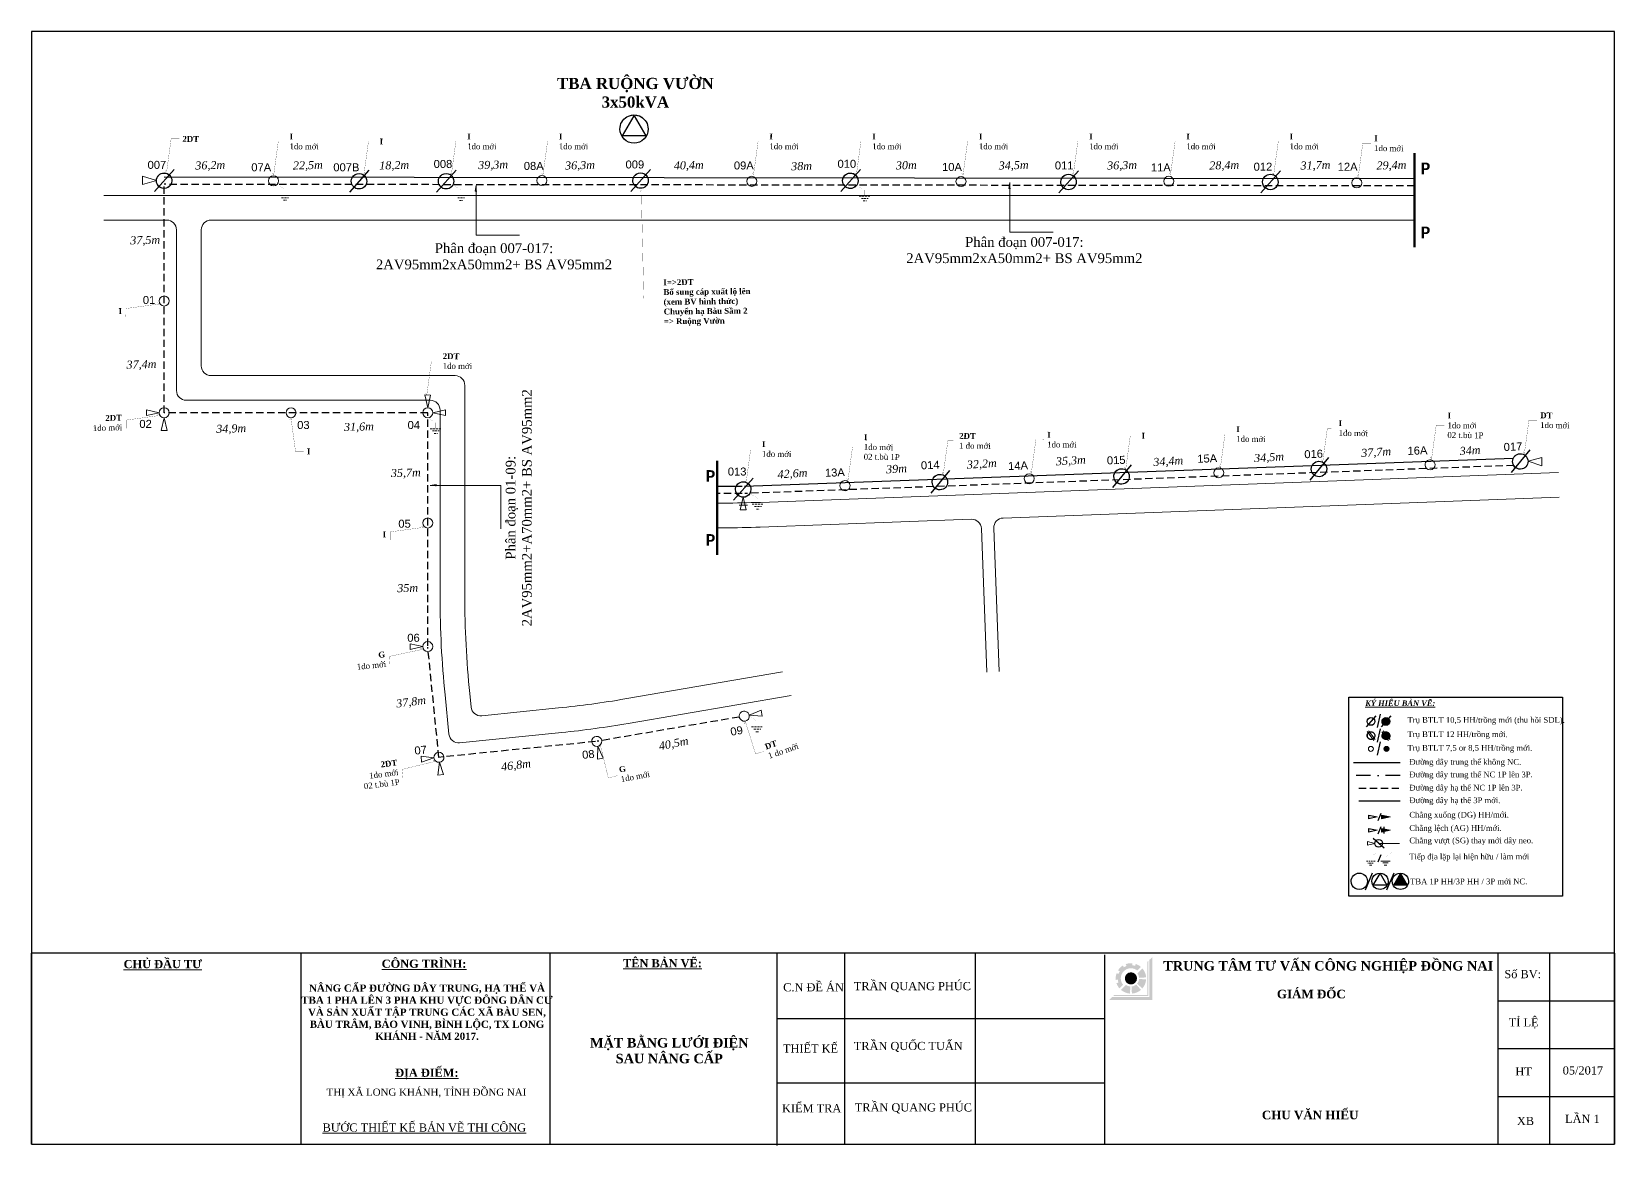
# Model space of a CAD drawing. Header units: metres. Extents: x 429925 to 893472, y 1245258 to 2552490.
# Drawn here: x 450368 to 451181, y 1260101 to 1260673 of the extents above; entities that cross this region are included whole.
import ezdxf

# ---------------------------------------------------------------- set-up
doc = ezdxf.new("R2010")
doc.units = ezdxf.units.M
doc.linetypes.add('DASHDOT', pattern=[1, 0.5, -0.25, 0, -0.25])
doc.linetypes.add('DASHED2', pattern=[0.375, 0.25, -0.125])
doc.layers.add('duong', color=2, linetype='Continuous', lineweight=15)
doc.layers.add('duong bao', color=3, linetype='Continuous', lineweight=13)
doc.layers.add('Khung ten', color=7, linetype='Continuous')
doc.layers.add('KHUNGBANVE', color=6, linetype='Continuous')
doc.styles.add('DAURAO', font='arial.ttf')
doc.styles.get("Standard").update_dxf_attribs({"font": 'arial.ttf'})
doc.styles.add('Unicode', font='times.ttf')
doc.linetypes.add('RAOKEM10', pattern='A,2.5,["x",DAURAO,S=0.75,R=0,X=0,Y=-0.252],2.5', length=5)

# ---------------------------------------------------------------- blocks, each defined once
blk = doc.blocks.new('A$C46BF4DDC')
at = {"color": 9, "linetype": 'Continuous'}
blk.add_line((9.91, 11.46), (0, 0), dxfattribs=at)
blk.add_lwpolyline([(0.89, 5.61, -1), (8.82, 5.61, -1)], format="xyb", close=True, dxfattribs=at)
blk = doc.blocks.new('A$C7B825D87')
at = {"layer": 'duong bao', "color": 1, "linetype": 'DASHED2', "lineweight": 20, "ltscale": 4}
for p, q in [((1.21, 2.48), (7.13, 2.48)), ((2.41, 1.31), (5.91, 1.31)), ((3.34, 0), (4.99, 0))]:
    blk.add_line(p, q, dxfattribs=at)
at = {"layer": 'duong bao', "color": 1, "linetype": 'DASHED2', "lineweight": 20, "ltscale": 4, "const_width": 0.0325}
blk.add_lwpolyline([(0.01, 8.11), (4.17, 5.43), (4.17, 2.48)], dxfattribs=at)
blk = doc.blocks.new('A$C6542344A')
at = {"color": 9, "linetype": 'Continuous'}
for p, q in [((7.5, 9.8), (0, 1.2)), ((8.7, 8.6), (1.3, 0))]:
    blk.add_line(p, q, dxfattribs=at)
for points in [[(0.3, 4.9, -1), (8.2, 4.9, -1)], [(4.3, 1, -1), (4.3, 8.9, -1)]]:
    blk.add_lwpolyline(points, format="xyb", close=True, dxfattribs=at)
blk = doc.blocks.new('A$C16F73B65')
at = {"layer": 'duong bao', "lineweight": 50, "ltscale": 2}
blk.add_hatch(color=2, dxfattribs=at).paths.add_polyline_path([(0, 2.6, 1), (5.2, 2.6, 1)])
at = {"color": 4, "linetype": 'Continuous', "lineweight": 18}
blk.add_lwpolyline([(0, 2.6, -1), (5.2, 2.6, -1)], format="xyb", close=True, dxfattribs=at)
blk = doc.blocks.new('A$C45A47B40')
at = {"layer": 'duong bao', "color": 1, "lineweight": 20, "ltscale": 4}
for p, q in [((1.2, 2.5), (7.1, 2.5)), ((2.4, 1.3), (5.9, 1.3)), ((3.3, 0), (5, 0))]:
    blk.add_line(p, q, dxfattribs=at)
at = {"layer": 'duong bao', "color": 1, "lineweight": 20, "ltscale": 4, "const_width": 0.0325}
blk.add_lwpolyline([(0, 8.1), (4.2, 5.4), (4.2, 2.5)], dxfattribs=at)

msp = doc.modelspace()

# ---------------------------------------------------------------- hatches: boundary and pattern name
at = {"layer": 'duong bao', "lineweight": 50, "ltscale": 2}
h = msp.add_hatch(color=256, dxfattribs=at)
edge = h.paths.add_edge_path()
edge.add_ellipse((451063.43, 1260318.48), major_axis=(1.4, 1.4), ratio=1, start_angle=364.08942, end_angle=494.94231)
edge.add_ellipse((451063.43, 1260318.48), major_axis=(1.4, 1.4), ratio=1, start_angle=134.94231, end_angle=184.08942)
edge.add_line((451062.13, 1260316.98), (451064.73, 1260319.98))
edge = h.paths.add_edge_path()
edge.add_ellipse((451063.43, 1260318.48), major_axis=(1.4, 1.4), ratio=1, start_angle=184.08942, end_angle=314.94231)
edge.add_ellipse((451063.43, 1260318.48), major_axis=(1.4, 1.4), ratio=1, start_angle=314.94231, end_angle=364.08942)
edge.add_line((451064.73, 1260319.98), (451062.13, 1260316.98))
h = msp.add_hatch(color=256, dxfattribs=at)
h.paths.add_polyline_path([(451055.44, 1260309.27, -1), (451056.22, 1260313.16, -1)], flags=17)
h.paths.add_polyline_path([(451056.22, 1260313.16, 1), (451055.44, 1260309.27, 1)], flags=17)
h = msp.add_hatch(color=256, dxfattribs=at)
edge = h.paths.add_edge_path()
edge.add_ellipse((451063.43, 1260311.16), major_axis=(1.4, 1.4), ratio=1, start_angle=364.08942, end_angle=494.94231)
edge.add_ellipse((451063.43, 1260311.16), major_axis=(1.4, 1.4), ratio=1, start_angle=134.94231, end_angle=184.08942)
edge.add_line((451062.13, 1260309.66), (451064.73, 1260312.66))
edge = h.paths.add_edge_path()
edge.add_ellipse((451063.43, 1260311.16), major_axis=(1.4, 1.4), ratio=1, start_angle=184.08942, end_angle=314.94231)
edge.add_ellipse((451063.43, 1260311.16), major_axis=(1.4, 1.4), ratio=1, start_angle=314.94231, end_angle=364.08942)
edge.add_line((451064.73, 1260312.66), (451062.13, 1260309.66))
h = msp.add_hatch(color=256, dxfattribs=at)
h.paths.add_polyline_path([(451063.04, 1260309.21, -1), (451063.82, 1260313.1, -1)], flags=17)
h.paths.add_polyline_path([(451063.82, 1260313.1, 1), (451063.04, 1260309.21, 1)], flags=17)
for points in [[(451063.82, 1260313.1, -1), (451063.04, 1260309.21, -1)], [(451065.67, 1260269.47), (451061.28, 1260270.41), (451061.28, 1260268.52)], [(451070.91, 1260240.33), (451067.45, 1260234.34), (451074.38, 1260234.34)]]:
    msp.add_hatch(color=256, dxfattribs=at).paths.add_polyline_path(points)
h = msp.add_hatch(color=256, dxfattribs=at)
h.paths.add_polyline_path([(451065.67, 1260262.63), (451062.53, 1260263.31), (451062.53, 1260261.95)])
h.paths.add_polyline_path([(451062.53, 1260261.95), (451062.53, 1260263.31), (451061.28, 1260263.58), (451061.28, 1260261.68)])
at = {"layer": 'Khung ten'}
h = msp.add_hatch(color=160, dxfattribs=at)
h.paths.add_polyline_path([(450943.56, 1260197.56), (450941.99, 1260196), (450941.99, 1260177.02), (450923.01, 1260177.02), (450921.44, 1260175.45), (450943.56, 1260175.45)])
h.paths.add_polyline_path([(450941.47, 1260195.48), (450940.95, 1260194.96), (450940.95, 1260178.06), (450924.05, 1260178.06), (450923.53, 1260177.54), (450941.47, 1260177.54)], flags=17)
for color, points in [(160, [(450937.65, 1260192.39, 0.10032), (450934.95, 1260193.93), (450934.62, 1260192.94, 0.055263), (450933.16, 1260193.25), (450933.26, 1260194.29, 0.110865), (450929.86, 1260193.87), (450930.22, 1260192.89, 0.055263), (450928.87, 1260192.23), (450928.32, 1260193.11, 0.110865), (450925.89, 1260190.69), (450926.78, 1260190.13, 0.055263), (450926.12, 1260188.79), (450925.14, 1260189.14, 0.110865), (450924.72, 1260185.74), (450925.76, 1260185.85, 0.055263), (450926.07, 1260184.38), (450925.08, 1260184.06, 0.10032), (450926.61, 1260181.36), (450928.46, 1260183.21, -0.904534), (450935.8, 1260190.54)]), (1, [(450935.63, 1260186.51, 1), (450929.37, 1260186.51, 1)])]:
    msp.add_hatch(color=color, dxfattribs=at).paths.add_polyline_path(points)
h = msp.add_hatch(color=104, dxfattribs=at)
h.paths.add_polyline_path([(450938.38, 1260191.66), (450935.79, 1260189.06, -0.149436), (450936.66, 1260186.79), (450940.3, 1260187.03, 0.16445)])
h.paths.add_polyline_path([(450940.3, 1260185.99), (450936.66, 1260186.23, -0.16445), (450935.64, 1260183.76), (450938.38, 1260181.36, 0.16445)])
h.paths.add_polyline_path([(450937.65, 1260180.62), (450935.24, 1260183.37, -0.16445), (450932.78, 1260182.35), (450933.02, 1260178.71, 0.16445)])
h.paths.add_polyline_path([(450931.98, 1260178.71), (450932.22, 1260182.35, -0.149436), (450929.94, 1260183.21), (450927.35, 1260180.62, 0.16445)])

# ---------------------------------------------------------------- linework, layer by layer
at = {"color": 1, "lineweight": 30, "ltscale": 15}
for p, q in [((451078.15, 1260597.22), (450436, 1260597.98)), ((451128.81, 1260453.61), (450734.02, 1260439.22)), ((450732.8, 1260439.2), (450720.03, 1260439.21)), ((451070.7, 1260297.22), (451046.87, 1260297.22))]:
    msp.add_line(p, q, dxfattribs=at)
at = {"color": 4, "linetype": 'Continuous', "lineweight": 18}
for p, q in [((450405.04, 1260588.67), (451078.15, 1260588.67)), ((450405.04, 1260575.97), (450437.35, 1260575.97)), ((450460.05, 1260575.97), (451078.15, 1260575.97)), ((450442.35, 1260570.97), (450442.35, 1260488.42)), ((450455.05, 1260570.97), (450455.05, 1260501.11)), ((450596.19, 1260568.24), (450618.5, 1260568.24)), ((450870.24, 1260569.75), (450892.54, 1260569.75)), ((450460.05, 1260496.11), (450585.41, 1260496.11)), ((450590.41, 1260491.11), (450590.41, 1260383.06)), ((450447.35, 1260483.42), (450572.71, 1260483.42)), ((450577.71, 1260478.42), (450577.71, 1260382.42)), ((450742.18, 1260431.02), (451152, 1260446.41)), ((450608.95, 1260439.74), (450608.95, 1260417.44)), ((450866.86, 1260422.97), (451152.47, 1260433.72)), ((450720.03, 1260430.66), (450723.41, 1260430.66)), ((450735.64, 1260429.56), (450731.27, 1260429.5)), ((450720.03, 1260417.96), (450723.48, 1260417.96)), ((450742.12, 1260418.31), (450850.52, 1260422.35)), ((450855.7, 1260417.55), (450858.47, 1260343.87)), ((450862.05, 1260417.79), (450864.82, 1260344.15)), ((450672.57, 1260330.03), (450753.56, 1260343.89)), ((450580.24, 1260332.18), (450582.28, 1260311.98)), ((450592.94, 1260332.82), (450593.64, 1260325.9)), ((450674.28, 1260317.44), (450758.01, 1260331.76)), ((450599.12, 1260321.42), (450638.48, 1260325.4)), ((450587.76, 1260307.51), (450640.2, 1260312.81))]:
    msp.add_line(p, q, dxfattribs=at)
at = {"color": 5, "linetype": 'DASHED2', "lineweight": 30, "ltscale": 15}
for p, q in [((450436, 1260477.06), (450436, 1260595.02)), ((451078.15, 1260593.57), (450436, 1260594.36)), ((450571.36, 1260477.06), (450436, 1260477.06)), ((450571.36, 1260357.33), (450571.36, 1260477.06)), ((451129.07, 1260449.96), (450734.15, 1260435.57)), ((450732.8, 1260435.55), (450720.03, 1260435.57)), ((450577.11, 1260300.05), (450571.4, 1260356.6)), ((450731.37, 1260320.76), (450658.4, 1260308.28)), ((450657.57, 1260308.18), (450577.11, 1260300.05)), ((451049.54, 1260284.25), (451070.74, 1260284.25))]:
    msp.add_line(p, q, dxfattribs=at)
at = {"color": 7, "linetype": 'Continuous'}
for p, q in [((451060.53, 1260322.19), (451058.9, 1260315.31)), ((451060.53, 1260314.64), (451058.9, 1260307.76)), ((451060.53, 1260308.07), (451058.9, 1260301.19)), ((451059.39, 1260267.57), (451060.98, 1260271.36)), ((451059.39, 1260260.73), (451060.98, 1260264.53)), ((451062.53, 1260260.92), (451062.53, 1260264.34)), ((451062.53, 1260260.92), (451062.53, 1260264.34)), ((451059.39, 1260246.37), (451060.98, 1260250.17)), ((451052.99, 1260231.97), (451056.64, 1260240.67)), ((451063.99, 1260231.97), (451067.63, 1260240.67))]:
    msp.add_line(p, q, dxfattribs=at)
at = {"color": 1, "linetype": 'DASHDOT', "lineweight": 30, "ltscale": 15}
msp.add_line((451070.7, 1260290.76), (451046.87, 1260290.76), dxfattribs=at)
at = {"color": 9, "linetype": 'Continuous'}
msp.add_lwpolyline([(450367.96, 1260101.28), (451180.76, 1260101.28), (451180.76, 1260672.78), (450367.96, 1260672.78)], close=True, dxfattribs=at)
at = {"color": 4, "linetype": 'Continuous', "lineweight": 18}
for points in [[(450670.05, 1260622.74, -1), (450684.56, 1260622.79, -1)], [(450432.03, 1260596.21, -1), (450439.97, 1260596.21, -1)], [(450489.59, 1260596.16, -1), (450494.75, 1260596.16, -1)], [(450576.82, 1260595.94, -1), (450584.76, 1260595.94, -1)], [(450627.45, 1260596.27, -1), (450632.61, 1260596.27, -1)], [(450676.69, 1260596.28, -1), (450684.62, 1260596.28, -1)], [(450735.2, 1260595.91, -1), (450740.36, 1260595.91, -1)], [(450784.44, 1260596.18, -1), (450792.38, 1260596.18, -1)], [(450842.65, 1260595.78, -1), (450847.81, 1260595.78, -1)], [(450896.5, 1260595.57, -1), (450904.44, 1260595.57, -1)], [(450949.35, 1260595.92, -1), (450954.51, 1260595.92, -1)], [(451045.9, 1260595.09, -1), (451051.06, 1260595.09, -1)], [(450433.42, 1260534.44, -1), (450438.58, 1260534.44, -1)], [(450433.42, 1260477.06, -1), (450438.58, 1260477.06, -1)], [(450498.58, 1260477.06, -1), (450503.74, 1260477.06, -1)], [(450568.78, 1260477.06, -1), (450573.94, 1260477.06, -1)], [(451025.09, 1260447.99, -1), (451033.02, 1260448.29, -1)], [(451083.53, 1260450.19, -1), (451088.69, 1260450.38, -1)], [(451128.48, 1260451.88, -1), (451136.42, 1260452.18, -1)], [(450729.41, 1260437.61, -1), (450737.34, 1260437.61, -1)], [(450783.07, 1260439.48, -1), (450788.23, 1260439.67, -1)], [(450830.42, 1260441.26, -1), (450838.35, 1260441.56, -1)], [(450877.72, 1260443.04, -1), (450882.87, 1260443.23, -1)], [(450923.71, 1260444.17, -1), (450931.64, 1260444.47, -1)], [(450975.02, 1260446.1, -1), (450980.17, 1260446.3, -1)], [(450568.78, 1260420.42, -1), (450573.94, 1260420.42, -1)], [(450568.78, 1260356.92, -1), (450573.94, 1260356.92, -1)], [(450731.37, 1260320.76, -1), (450736.45, 1260321.63, -1)], [(450655.61, 1260307.98, -1), (450660.74, 1260308.5, -1)], [(451054.42, 1260304.39, -1), (451057, 1260304.39, -1)], [(450574.54, 1260299.8, -1), (450579.67, 1260300.31, -1)]]:
    msp.add_lwpolyline(points, format="xyb", close=True, dxfattribs=at)
at = {"color": 7, "linetype": 'Continuous'}
for points in [[(450670.06, 1260622.74, -1), (450684.55, 1260622.79, -1)], [(451045.58, 1260236.37, -1), (451053.97, 1260236.4, -1)], [(451056.23, 1260236.37, -1), (451064.62, 1260236.4, -1)], [(451066.7, 1260236.37, -1), (451075.09, 1260236.4, -1)], [(451066.7, 1260236.37, -1), (451075.09, 1260236.4, -1)], [(451066.7, 1260236.37, -1), (451075.09, 1260236.4, -1)]]:
    msp.add_lwpolyline(points, format="xyb", close=True, dxfattribs=at)
for points in [[(450671.35, 1260619.23), (450677.33, 1260629.59), (450683.31, 1260619.23)], [(451044.35, 1260330.89), (451154.05, 1260330.89), (451154.05, 1260228.74), (451044.35, 1260228.74)], [(451054.63, 1260270.41), (451059.03, 1260269.47), (451054.63, 1260268.52)], [(451054.63, 1260263.58), (451059.03, 1260262.63), (451054.63, 1260261.68)], [(451061.28, 1260270.41), (451065.67, 1260269.47), (451061.28, 1260268.52)], [(451061.28, 1260270.41), (451065.67, 1260269.47), (451061.28, 1260268.52)], [(451061.28, 1260263.58), (451065.67, 1260262.63), (451061.28, 1260261.68)], [(451061.28, 1260263.58), (451065.67, 1260262.63), (451061.28, 1260261.68)], [(451056.98, 1260234.34), (451060.44, 1260240.33), (451063.9, 1260234.34)], [(451067.45, 1260234.34), (451070.91, 1260240.33), (451074.38, 1260234.34)], [(451067.45, 1260234.34), (451070.91, 1260240.33), (451074.38, 1260234.34)], [(451067.45, 1260234.34), (451070.91, 1260240.33), (451074.38, 1260234.34)]]:
    msp.add_lwpolyline(points, close=True, dxfattribs=at)
at = {"color": 4, "linetype": 'Continuous', "lineweight": 18}
for points in [[(450432.05, 1260596.25), (450424.88, 1260594.3), (450424.87, 1260598.58)], [(451136.42, 1260452.12), (451143.59, 1260454.08), (451143.59, 1260449.79)], [(451057.72, 1260255.86), (451053.99, 1260254.87), (451053.99, 1260256.86)]]:
    msp.add_lwpolyline(points, close=True, dxfattribs=at)
for points in [[(450596.52, 1260590.78), (450595.75, 1260590.78), (450596.19, 1260593.84), (450596.19, 1260568.24)], [(450870.57, 1260592.29), (450869.8, 1260592.29), (450870.24, 1260595.35), (450870.24, 1260569.75)], [(450571.36, 1260479.64), (450569.88, 1260486.16), (450572.87, 1260486.15), (450571.36, 1260479.64)], [(450433.42, 1260477.06), (450426.91, 1260475.58), (450426.91, 1260478.57), (450433.42, 1260477.06)], [(450436, 1260474.49), (450437.48, 1260467.97), (450434.49, 1260467.98), (450436, 1260474.49)], [(450573.94, 1260477.06), (450580.45, 1260475.58), (450580.45, 1260478.57), (450573.94, 1260477.06)], [(450575.6, 1260439.41), (450575.62, 1260440.18), (450572.63, 1260439.74), (450608.95, 1260439.74)], [(450733.38, 1260433.64), (450731.89, 1260427.13), (450734.88, 1260427.14), (450733.38, 1260433.64)], [(450568.78, 1260356.92), (450562.27, 1260358.4), (450562.28, 1260355.41), (450568.78, 1260356.92)], [(450736.45, 1260321.63), (450743.12, 1260321.27), (450742.61, 1260324.22), (450736.45, 1260321.63)], [(450658.71, 1260305.72), (450658.6, 1260299.04), (450661.53, 1260299.66), (450658.71, 1260305.72)], [(450574.54, 1260299.8), (450567.91, 1260300.61), (450568.22, 1260297.64), (450574.54, 1260299.8)], [(450577.37, 1260297.49), (450576.55, 1260290.86), (450579.52, 1260291.17), (450577.37, 1260297.49)]]:
    msp.add_lwpolyline(points, dxfattribs=at)
at = {"color": 9, "linetype": 'Continuous'}
for points in [[(451055.44, 1260309.27, -1), (451056.22, 1260313.16, -1)], [(451057.77, 1260310.83, -1), (451053.88, 1260311.6, -1)], [(451063.04, 1260309.21, -1), (451063.82, 1260313.1, -1)], [(451065.37, 1260310.77, -1), (451061.48, 1260311.54, -1)]]:
    msp.add_lwpolyline(points, format="xyb", close=True, dxfattribs=at)
at = {"color": 4, "linetype": 'Continuous', "lineweight": 18}
for centre, radius, start, end in [((450437.35, 1260570.97), 5, 0, 90), ((450460.05, 1260570.97), 5, 90, 180), ((450460.05, 1260501.11), 5, 180, 270), ((450585.41, 1260491.11), 5, 0, 90), ((450447.35, 1260488.42), 5, 180, 270), ((450572.71, 1260478.42), 5, 0, 90), ((450723.41, 1260930.66), 500, 270, 272.15122), ((450723.48, 1260917.96), 500, 270, 272.1362), ((450850.71, 1260417.36), 5, 2.15538, 92.15538), ((450867.04, 1260417.97), 5, 92.15538, 182.15538), ((451077.71, 1260382.42), 500, 180, 185.7664), ((451090.41, 1260383.06), 500, 180, 185.7664), ((450588.25, 1260822.87), 500, 275.7664, 279.70884), ((450598.62, 1260326.4), 5, 185.7664, 275.7664), ((450587.26, 1260312.49), 5, 185.7664, 275.7664), ((450589.96, 1260810.28), 500, 275.7664, 279.70884)]:
    msp.add_arc(centre, radius, start, end, dxfattribs=at)
at = {"layer": 'duong bao', "lineweight": 50, "ltscale": 2}
for p, q in [((451078.15, 1260610.43), (451078.15, 1260562.08)), ((450720.03, 1260452.42), (450720.03, 1260404.07))]:
    msp.add_line(p, q, dxfattribs=at)
at = {"layer": 'duong bao', "color": 6, "linetype": 'RAOKEM10', "lineweight": 30, "ltscale": 2}
msp.add_line((451049.54, 1260277.75), (451070.74, 1260277.75), dxfattribs=at)
at = {"layer": 'duong bao', "lineweight": 18, "ltscale": 2}
msp.add_line((451070.35, 1260255.81), (451059.76, 1260255.81), dxfattribs=at)
at = {"layer": 'duong bao', "color": 4, "lineweight": 15, "ltscale": 2, "const_width": 0.1}
for points in [[(450436.56, 1260601.51), (450437.24, 1260600.49), (450439.6, 1260617.72), (450443.82, 1260617.74)], [(450491.58, 1260600.22), (450492.26, 1260599.2), (450494.62, 1260616.43), (450498.83, 1260616.44)], [(450537.89, 1260600.22), (450538.57, 1260599.2), (450540.93, 1260616.43), (450545.15, 1260616.44)], [(450582.78, 1260600.22), (450583.47, 1260599.2), (450585.82, 1260616.43), (450590.04, 1260616.44)], [(450629.85, 1260600.22), (450630.54, 1260599.2), (450632.9, 1260616.43), (450637.11, 1260616.44)], [(450737.99, 1260600.22), (450738.67, 1260599.2), (450741.03, 1260616.43), (450745.25, 1260616.44)], [(450790.81, 1260600.22), (450791.49, 1260599.2), (450793.85, 1260616.43), (450798.07, 1260616.44)], [(450845.58, 1260600.22), (450846.27, 1260599.2), (450848.62, 1260616.43), (450852.84, 1260616.44)], [(450902.18, 1260600.22), (450902.87, 1260599.2), (450905.23, 1260616.43), (450909.44, 1260616.44)], [(450952.14, 1260600.22), (450952.82, 1260599.2), (450955.18, 1260616.43), (450959.4, 1260616.44)], [(451005.13, 1260600.22), (451005.81, 1260599.2), (451008.17, 1260616.43), (451012.39, 1260616.44)], [(451048.55, 1260599.25), (451049.23, 1260598.23), (451051.59, 1260615.46), (451055.81, 1260615.48)], [(450680.35, 1260590.36), (450681.03, 1260591.38), (450682.33, 1260535.8), (450690.52, 1260535.8)], [(450432.6, 1260533.61), (450433.62, 1260532.92), (450416.39, 1260530.56), (450416.37, 1260526.35)], [(450570.23, 1260487.39), (450570.91, 1260486.37), (450573.27, 1260503.6), (450577.49, 1260503.62)], [(450432.69, 1260476.31), (450433.71, 1260475.63), (450416.48, 1260473.27), (450416.46, 1260469.06)], [(450500.44, 1260473.38), (450501.13, 1260474.4), (450503.49, 1260457.17), (450507.7, 1260457.15)], [(450977.77, 1260449.91), (450978.45, 1260448.89), (450980.81, 1260466.12), (450985.03, 1260466.14)], [(451030.34, 1260452.95), (451031.03, 1260451.93), (451033.38, 1260469.16), (451037.6, 1260469.18)], [(451086.23, 1260454.4), (451086.91, 1260453.37), (451089.27, 1260470.61), (451093.49, 1260470.62)], [(451133.86, 1260457), (451134.54, 1260455.98), (451136.9, 1260473.21), (451141.12, 1260473.23)], [(450734.2, 1260442.21), (450734.88, 1260441.19), (450737.24, 1260458.42), (450741.46, 1260458.44)], [(450786.48, 1260443.23), (450787.16, 1260442.21), (450789.52, 1260459.44), (450793.74, 1260459.46)], [(450835.44, 1260446.44), (450836.12, 1260445.42), (450838.48, 1260462.65), (450842.7, 1260462.67)], [(450880.65, 1260447.03), (450881.34, 1260446), (450883.69, 1260463.24), (450887.91, 1260463.25)], [(450929.12, 1260449.05), (450929.81, 1260448.03), (450932.17, 1260465.26), (450936.38, 1260465.28)], [(450568.27, 1260418.86), (450569.3, 1260418.18), (450552.06, 1260415.82), (450552.05, 1260411.6)], [(450567.62, 1260356.11), (450568.69, 1260355.51), (450551.68, 1260351.88), (450551.98, 1260347.67)], [(450734.01, 1260317.26), (450734.51, 1260318.38), (450739.74, 1260301.79), (450743.87, 1260303.12)], [(450659.46, 1260305.25), (450660.04, 1260306.34), (450664.11, 1260289.43), (450668.86, 1260290.64)], [(450574.05, 1260298.52), (450575.13, 1260297.95), (450558.23, 1260293.87), (450558.63, 1260289.67)]]:
    msp.add_lwpolyline(points, dxfattribs=at)
at = {"layer": 'KHUNGBANVE', "color": 2}
for p, q in [((450367.96, 1260101.28), (450367.96, 1260199.44)), ((451180.76, 1260199.44), (450367.96, 1260199.44)), ((450506.44, 1260101.72), (450506.44, 1260199.58)), ((450634.29, 1260101.28), (450634.29, 1260199.44)), ((450750.75, 1260100.76), (450750.75, 1260199.44)), ((450785.65, 1260100.98), (450785.65, 1260199.44)), ((450852.73, 1260101.28), (450852.73, 1260199.14)), ((450919.18, 1260101.28), (450919.18, 1260198.62)), ((451121.11, 1260101.06), (451121.11, 1260199.44)), ((451147.62, 1260101.06), (451147.62, 1260199.44)), ((451180.76, 1260199.44), (451180.76, 1260101.28)), ((451180.76, 1260174.84), (451121.11, 1260174.84)), ((450919.18, 1260165.8), (450750.75, 1260165.8)), ((451180.76, 1260150.25), (451121.11, 1260150.25)), ((450919.18, 1260132.73), (450750.75, 1260132.73)), ((451180.76, 1260125.65), (451121.11, 1260125.65)), ((450367.96, 1260101.28), (451180.76, 1260101.28))]:
    msp.add_line(p, q, dxfattribs=at)

# ---------------------------------------------------------------- block references
at = {"color": 4, "linetype": 'Continuous', "lineweight": 18}
for p, rotation in [((450431.06, 1260590.67), 359.190150887879), ((450531.12, 1260590.39), 359.190150887879), ((450575.86, 1260590.39), 359.190150887879), ((450675.72, 1260590.73), 359.1901508878855), ((450783.48, 1260590.64), 359.1901508878855), ((450895.53, 1260590.02), 359.1901508878855), ((450999.17, 1260590.02), 359.1901508878855), ((451127.73, 1260446.3), 1.345529274687903), ((450922.95, 1260438.6), 1.345529274687903), ((451024.34, 1260442.41), 1.345529274687903), ((450728.44, 1260432.06), 359.190150887879), ((450829.66, 1260435.68), 1.345529274687903)]:
    msp.add_blockref('A$C46BF4DDC', p, dxfattribs=dict(at, rotation=rotation))
at = {"color": 4, "linetype": 'Continuous', "lineweight": 18, "yscale": 0.5, "zscale": 0.5}
for p, xscale, rotation in [((451053.35, 1260315.68), 0.5000000000041764, 359.9423113320694), ((451061, 1260315.68), 0.5000000000041764, 359.9423113320694), ((451056.89, 1260258.29), 0.5000000000211088, 269.9863334116617)]:
    msp.add_blockref('A$C46BF4DDC', p, dxfattribs=dict(at, xscale=xscale, rotation=rotation))
at = {"layer": 'duong bao', "lineweight": 50, "ltscale": 2}
for p in [(450493.94, 1260586.17), (450584.34, 1260586.06), (450791.67, 1260585.81), (450571.36, 1260466.37), (450736.83, 1260427.56), (450736.48, 1260313.22)]:
    msp.add_blockref('A$C7B825D87', p, dxfattribs=at)
at = {"layer": 'duong bao', "lineweight": 50, "ltscale": 2, "xscale": 0.4999999999677948, "yscale": 0.5, "zscale": 0.5, "rotation": 78.73382310779768}
for p in [(451057.83, 1260308.64), (451065.43, 1260308.58)]:
    msp.add_blockref('A$C6542344A', p, dxfattribs=at)
at = {"layer": 'duong bao', "lineweight": 50, "ltscale": 2}
for name, p, xscale, yscale, zscale in [('A$C16F73B65', (451062.45, 1260303.1), 0.5, 0.5, 0.5), ('A$C7B825D87', (451058.81, 1260244.72), -0.8000000000029104, 0.7999999999883585, 0.8), ('A$C45A47B40', (451066.57, 1260244.74), -0.8000000000029104, 0.7999999999883585, 0.8)]:
    msp.add_blockref(name, p, dxfattribs=dict(at, xscale=xscale, yscale=yscale, zscale=zscale))

# ---------------------------------------------------------------- texts
at = {"color": 4, "linetype": 'Continuous', "lineweight": 18, "attachment_point": 5}
for s, insert, char_height, width in [('{\\fTimes New Roman|b1|i0|c0|p18;\\C7;TBA RUỘNG VƯỜN 3x50kVA}', (450678, 1260641.33), 5.7341, 87), ('\\C7;\\fArial|b0|i0|;\\H4.1092942200601;007', (450432.28, 1260604.33), 4.1093, 12.7), ('{\\H1x;\\C7;07A}', (450485.86, 1260603.08), 4.1093, 12.7), ('{\\fArial|b0|i0|c162|p34;\\C7;0\\fArial|b0|i0|c163|p34;0\\fArial|b0|i0|c162|p34;7\\fArial|b0|i0|c163|p34;B}', (450529.59, 1260603.08), 4.10929, 12.7), ('\\C7;\\fArial|b0|i0|;\\H4.1092942200601;008', (450579.2, 1260604.8), 4.1093, 12.7), ('{\\H1x;\\C7;08A}', (450625.8, 1260603.79), 4.1093, 12.7), ('\\C7;\\fArial|b0|i0|;\\H4.1092942200601;009', (450677.73, 1260604.54), 4.1093, 12.7), ('{\\C7;09A}', (450733.7, 1260604.02), 4.109, 14.6738), ('{\\H1x;\\C7;010}', (450786.6, 1260604.87), 4.1093, 12.7), ('{\\C7;10A}', (450840.6, 1260603.26), 4.109, 12.7), ('\\C7;\\fArial|b0|i0|;\\H4.1092942200601;011', (450898.21, 1260604.03), 4.1093, 12.7), ('{\\C7;11A}', (450947.83, 1260603.02), 4.109, 12.7), ('\\C7;\\fArial|b0|i0|;\\H4.1092942200601;012', (451000.29, 1260603.39), 4.1093, 12.7), ('{\\C7;12A}', (451043.79, 1260603.39), 4.109, 12.7), ('{\\fCalibri|b1|i0|c0|p34;\\C7;P}', (451083.73, 1260602.57), 6, 21.59), ('{\\fCalibri|b1|i0|c0|p34;\\C7;P}', (451083.73, 1260569.7), 6, 21.59), ('{\\fTimes New Roman|b0|i0|c0|p18;\\C7;Phân đoạn 007-017:\\P2AV95mm2xA50mm2+ BS AV95mm2}', (450605.4, 1260557.34), 5, 159.6171), ('{\\fTimes New Roman|b0|i0|c0|p18;\\C7;Phân đoạn 007-017:\\P2AV95mm2xA50mm2+ BS AV95mm2}', (450877.76, 1260560.53), 5, 159.6171), ('\\C7;\\fArial|b0|i0|;\\H4.1092942200601;01', (450428.24, 1260534.92), 4.1093, 12.7), ('\\C7;\\fArial|b0|i0|;\\H4.1092942200601;02', (450426.47, 1260471.29), 4.1093, 12.7), ('\\C7;\\fArial|b0|i0|;\\H4.1092942200601;03', (450507.51, 1260470.72), 4.1093, 12.7), ('\\C7;\\fArial|b0|i0|;\\H4.1092942200601;04', (450564.22, 1260470.72), 4.1093, 12.7), ('{\\fCalibri|b1|i0|c0|p34;\\C7;P}', (450716.55, 1260444.56), 6, 21.59), ('\\C7;\\fArial|b0|i0|;\\H4.1092942200601;013', (450730.26, 1260446.81), 4.1093, 12.7), ('\\C7;\\fArial|b0|i0|;\\H4.1092942200601;05', (450559.46, 1260420.02), 4.1093, 12.7), ('{\\fCalibri|b1|i0|c0|p34;\\C7;P}', (450716.55, 1260411.69), 6, 21.59), ('\\C7;\\fArial|b0|i0|;\\H4.1092942200601;06', (450564.07, 1260361.44), 4.1093, 12.7), ('\\C7;\\fTimes New Roman|b1|i1|;\\H2.8669647164643;\\LKÝ HIỆU BẢN VẼ\\l\\L:\\l', (451070.81, 1260327.42), 2.867, 49.2057)]:
    msp.add_mtext(s, dxfattribs=dict(at, insert=insert, char_height=char_height, width=width))
at = {"color": 4, "linetype": 'Continuous', "lineweight": 18}
for s, insert, char_height, width, attachment_point, rotation in [('{\\fTimes New Roman|b1|i0|c0|p18;\\C7;I\\P\\fTimes New Roman|b0|i0|c0|p18;1do mới}', (450500.41, 1260616.41), 3, 22.225, 4, 359.39231), ('{\\fTimes New Roman|b1|i0|c0|p18;\\C7;I\\P\\fTimes New Roman|b0|i0|c0|p18;1do mới}', (450591.62, 1260616.41), 3, 22.225, 4, 359.39231), ('{\\fTimes New Roman|b1|i0|c0|p18;\\C7;I\\P\\fTimes New Roman|b0|i0|c0|p18;1do mới}', (450638.69, 1260616.41), 3, 22.225, 4, 359.39231), ('{\\fTimes New Roman|b1|i0|c0|p18;\\C7;I\\P\\fTimes New Roman|b0|i0|c0|p18;1do mới}', (450746.83, 1260616.41), 3, 22.225, 4, 359.39231), ('{\\fTimes New Roman|b1|i0|c0|p18;\\C7;I\\P\\fTimes New Roman|b0|i0|c0|p18;1do mới}', (450799.64, 1260616.41), 3, 22.225, 4, 359.39231), ('{\\fTimes New Roman|b1|i0|c0|p18;\\C7;I\\P\\fTimes New Roman|b0|i0|c0|p18;1do mới}', (450854.42, 1260616.41), 3, 22.225, 4, 359.39231), ('{\\fTimes New Roman|b1|i0|c0|p18;\\C7;I\\P\\fTimes New Roman|b0|i0|c0|p18;1do mới}', (450911.02, 1260616.41), 3, 22.225, 4, 359.39231), ('{\\fTimes New Roman|b1|i0|c0|p18;\\C7;I\\P\\fTimes New Roman|b0|i0|c0|p18;1do mới}', (450960.97, 1260616.41), 3, 22.225, 4, 359.39231), ('{\\fTimes New Roman|b1|i0|c0|p18;\\C7;I\\P\\fTimes New Roman|b0|i0|c0|p18;1do mới}', (451013.97, 1260616.41), 3, 22.225, 4, 359.39231), ('{\\fTimes New Roman|b1|i0|c0|p18;\\C7;2DT}', (450445.4, 1260617.71), 3, 22.225, 4, 359.39231), ('{\\fTimes New Roman|b1|i0|c0|p18;\\C7;I}', (450546.73, 1260616.41), 3, 22.225, 4, 359.39231), ('{\\fTimes New Roman|b1|i0|c0|p18;\\C7;I\\P\\fTimes New Roman|b0|i0|c0|p18;1do mới}', (451057.39, 1260615.45), 3, 22.225, 4, 359.39231), ('{\\fTimes New Roman|b0|i1|c0|p18;\\C7;36,2m}', (450459.68, 1260603.72), 4.1093, 22.225, 5, 1.49443), ('{\\fTimes New Roman|b0|i1|c0|p18;\\C7;22,5m}', (450509.82, 1260603.72), 4.1093, 22.225, 5, 1.49443), ('{\\fTimes New Roman|b0|i1|c0|p18;\\C7;18,2m}', (450554.15, 1260603.72), 4.1093, 22.225, 5, 1.49443), ('{\\fTimes New Roman|b0|i1|c0|p18;\\C7;39,3m}', (450604.95, 1260603.94), 4.1093, 22.225, 5, 1.49443), ('{\\fTimes New Roman|b0|i1|c0|p18;\\C7;36,3m}', (450649.58, 1260603.72), 4.1093, 22.225, 5, 1.49443), ('{\\fTimes New Roman|b0|i1|c0|p18;\\C7;40,4m}', (450705.42, 1260603.72), 4.1093, 22.225, 5, 1.49443), ('{\\fTimes New Roman|b0|i1|c0|p18;\\C7;38m}', (450763.34, 1260603.72), 4.1093, 22.225, 5, 1.49443), ('{\\fTimes New Roman|b0|i1|c0|p18;\\C7;30m}', (450817.14, 1260604.16), 4.1093, 22.225, 5, 1.49443), ('{\\fTimes New Roman|b0|i1|c0|p18;\\C7;34,5m}', (450872.28, 1260603.72), 4.1093, 22.225, 5, 1.49443), ('{\\fTimes New Roman|b0|i1|c0|p18;\\C7;36,3m}', (450927.96, 1260603.72), 4.1093, 22.225, 5, 1.49443), ('{\\fTimes New Roman|b0|i1|c0|p18;\\C7;28,4m}', (450980.42, 1260603.72), 4.1093, 22.225, 5, 1.49443), ('{\\fTimes New Roman|b0|i1|c0|p18;\\C7;31,7m}', (451027.28, 1260603.72), 4.1093, 22.225, 5, 1.49443), ('{\\fTimes New Roman|b0|i1|c0|p18;\\C7;29,4m}', (451066.3, 1260603.72), 4.1093, 22.225, 5, 1.49443), ('{\\fTimes New Roman|b0|i1|c0|p18;\\C7;37,5m}', (450426.29, 1260565.27), 4.1093, 22.225, 5, 1.49443), ('{\\fTimes New Roman|b1|i0|c0|p18;\\C7;I=>2DT\\PBổ sung cáp xuất lộ lên (xem BV hình thức)\\PChuyển hạ Bàu Sầm 2 => Ruộng Vườn}', (450692.49, 1260533.51), 3, 46.0809, 4, 0.60769), ('{\\fTimes New Roman|b1|i0|c0|p18;\\C7;I}', (450414.33, 1260529.31), 3, 22.225, 6, 1.49443), ('{\\fTimes New Roman|b1|i0|c0|p18;\\C7;2DT\\P\\fTimes New Roman|b0|i0|c0|p18;1do mới}', (450579.07, 1260503.59), 3, 22.225, 4, 359.39231), ('{\\fTimes New Roman|b0|i1|c0|p18;\\C7;37,4m}', (450424.37, 1260501.42), 4.1093, 22.225, 5, 1.49443), ('{\\fTimes New Roman|b0|i0|c0|p18;\\C7;Phân đoạn 01-09:\\P2AV95mm2+A70mm2+ BS AV95mm2}', (450618.14, 1260428.24), 5, 150.7075, 5, 90), ('{\\fTimes New Roman|b1|i0|c0|p18;\\C7;2DT\\P\\fTimes New Roman|b0|i0|c0|p18;1do mới}', (450414.42, 1260472.02), 3, 22.225, 6, 1.49443), ('{\\fTimes New Roman|b1|i0|c0|p18;\\C7;I\\P\\fTimes New Roman|b0|i0|c0|p18;1do mới\\P02 t.bù 1P}', (451095.07, 1260470.59), 3, 22.225, 4, 359.39231), ('{\\fTimes New Roman|b1|i0|c0|p18;\\C7;DT\\P\\fTimes New Roman|b0|i0|c0|p18;1do mới}', (451142.7, 1260473.19), 3, 22.225, 4, 359.39231), ('{\\fTimes New Roman|b0|i1|c0|p18;\\C7;34,9m}', (450470.45, 1260468.47), 4.1093, 22.225, 5, 1.49443), ('{\\fTimes New Roman|b0|i1|c0|p18;\\C7;31,6m}', (450536.04, 1260469.43), 4.1093, 22.225, 5, 1.49443), ('{\\fTimes New Roman|b1|i0|c0|p18;\\C7;I\\P\\fTimes New Roman|b0|i0|c0|p18;1do mới\\P02 t.bù 1P}', (450795.32, 1260459.43), 3, 22.225, 4, 359.39231), ('{\\fTimes New Roman|b1|i0|c0|p18;\\C7;2DT\\P\\fTimes New Roman|b0|i0|c0|p18;1 do mới}', (450844.27, 1260462.63), 3, 22.225, 4, 359.39231), ('{\\fTimes New Roman|b1|i0|c0|p18;\\C7;I\\P\\fTimes New Roman|b0|i0|c0|p18;1do mới}', (450889.49, 1260463.22), 3, 22.225, 4, 359.39231), ('{\\fTimes New Roman|b1|i0|c0|p18;\\C7;I}', (450937.96, 1260465.24), 3, 22.225, 4, 359.39231), ('{\\fTimes New Roman|b1|i0|c0|p18;\\C7;I\\P\\fTimes New Roman|b0|i0|c0|p18;1do mới}', (450986.61, 1260466.11), 3, 22.225, 4, 359.39231), ('{\\fTimes New Roman|b1|i0|c0|p18;\\C7;I\\P\\fTimes New Roman|b0|i0|c0|p18;1do mới}', (451039.18, 1260469.14), 3, 22.225, 4, 359.39231), ('{\\fTimes New Roman|b1|i0|c0|p18;\\C7;I}', (450509.28, 1260457.18), 3, 22.225, 4, 0.60769), ('{\\fTimes New Roman|b1|i0|c0|p18;\\C7;I\\P\\fTimes New Roman|b0|i0|c0|p18;1do mới}', (450743.04, 1260458.41), 3, 22.225, 4, 359.39231), ('\\C7;\\fArial|b0|i0|;\\H4.1092942200601;016', (451026.33, 1260455.85), 4.1093, 12.7, 5, 2.15538), ('{\\fTimes New Roman|b0|i1|c0|p18;\\C7;37,7m}', (451058.46, 1260456.37), 4.1093, 22.225, 5, 3.64981), ('{\\C7;16A}', (451079.64, 1260457.59), 4.109, 12.7, 5, 2.15538), ('{\\fTimes New Roman|b0|i1|c0|p18;\\C7;34m}', (451106.66, 1260457.67), 4.1093, 22.225, 5, 3.64981), ('\\C7;\\fArial|b0|i0|;\\H4.1092942200601;017', (451128.71, 1260459.58), 4.1093, 12.7, 5, 2.15538), ('{\\fTimes New Roman|b0|i1|c0|p18;\\C7;39m}', (450812.1, 1260448.23), 4.1093, 22.225, 5, 3.64981), ('{\\H1x;\\C7;014}', (450829.42, 1260450.16), 4.1093, 12.7, 5, 2.15538), ('{\\fTimes New Roman|b0|i1|c0|p18;\\C7;32,2m}', (450855.92, 1260450.33), 4.1093, 22.225, 5, 3.64981), ('{\\C7;14A}', (450874.52, 1260449.87), 4.109, 12.7, 5, 2.15538), ('{\\fTimes New Roman|b0|i1|c0|p18;\\C7;35,3m}', (450901.65, 1260452.05), 4.1093, 22.225, 5, 3.64981), ('\\C7;\\fArial|b0|i0|;\\H4.1092942200601;015', (450924.94, 1260452.69), 4.1093, 12.7, 5, 2.15538), ('{\\fTimes New Roman|b0|i1|c0|p18;\\C7;34,4m}', (450951.69, 1260451.7), 4.1093, 22.225, 5, 3.64981), ('{\\C7;15A}', (450971.66, 1260453.52), 4.109, 12.7, 5, 2.15538), ('{\\fTimes New Roman|b0|i1|c0|p18;\\C7;34,5m}', (451003.46, 1260453.72), 4.1093, 22.225, 5, 3.64981), ('{\\fTimes New Roman|b0|i1|c0|p18;\\C7;35,7m}', (450560.11, 1260445.76), 4.1093, 22.225, 5, 1.49443), ('{\\fTimes New Roman|b0|i1|c0|p18;\\C7;42,6m}', (450758.71, 1260445.37), 4.1093, 22.225, 5, 3.64981), ('{\\C7;13A}', (450780.44, 1260446.33), 4.109, 12.7, 5, 2.15538), ('{\\fTimes New Roman|b1|i0|c0|p18;\\C7;I}', (450550.01, 1260414.57), 3, 22.225, 6, 1.49443), ('{\\fTimes New Roman|b0|i1|c0|p18;\\C7;35m}', (450561.07, 1260387.02), 4.1093, 22.225, 5, 1.49443), ('{\\fTimes New Roman|b1|i0|c0|p18;\\C7;G\\P\\fTimes New Roman|b0|i0|c0|p18;1do mới}', (450549.73, 1260350.47), 3, 22.225, 6, 5.75941), ('{\\fTimes New Roman|b0|i1|c0|p18;\\C7;37,8m}', (450562.85, 1260328.13), 4.1093, 22.225, 5, 7.26084), ('{\\H1x;\\C7;09}', (450729.98, 1260313.63), 4.1093, 12.7, 5, 9.70884), ('\\C7;\\fArial|b0|i0|;\\H4.1092942200601;07', (450567.72, 1260303.74), 4.1093, 12.7, 5, 5.7664), ('\\C7;\\fArial|b0|i0|;\\H4.1092942200601;08', (450653.83, 1260301.55), 4.1093, 12.7, 5, 5.7664), ('{\\fTimes New Roman|b0|i1|c0|p18;\\C7;40,5m}', (450697.71, 1260306.74), 4.1093, 22.225, 5, 11.20327), ('{\\fTimes New Roman|b1|i0|c0|p18;\\C7;DT\\P\\fTimes New Roman|b0|i0|c0|p18;1 do mới}', (450745.48, 1260303.03), 3, 22.225, 4, 19.23208), ('{\\fTimes New Roman|b1|i0|c0|p18;\\C7;2DT\\P\\fTimes New Roman|b0|i0|c0|p18;1do mới\\P02 t.bù 1P}', (450556.31, 1260292.41), 3, 22.225, 6, 7.26084), ('{\\fTimes New Roman|b0|i1|c0|p18;\\C7;46,8m}', (450616.72, 1260295.6), 4.1093, 22.225, 5, 7.26084), ('{\\fTimes New Roman|b1|i0|c0|p18;\\C7;G\\P\\fTimes New Roman|b0|i0|c0|p18;1do mới}', (450670.06, 1260291.23), 3, 22.225, 4, 10.31653)]:
    msp.add_mtext(s, dxfattribs=dict(at, insert=insert, char_height=char_height, width=width, attachment_point=attachment_point, rotation=rotation))
at = {"char_height": 2.9352, "attachment_point": 4}
for s, insert, width in [('{\\fTimes New Roman|b0|i0|c0|p18;\\C7;Trụ BTLT 10,5 HH/trồng mới (thu hồi SDL).}', (451074.54, 1260318.76), 78.7288), ('{\\fTimes New Roman|b0|i0|c0|p18;\\C7;Trụ BTLT 12 HH/trồng mới.}', (451074.54, 1260311.43), 78.7288), ('{\\fTimes New Roman|b0|i0|c0|p18;\\C7;Trụ BTLT 7,5 or 8,5 HH/trồng mới.}', (451074.54, 1260304.4), 78.7288), ('{\\fTimes New Roman|b0|i0|c0|p18;\\H1x;\\C7;Đường dây trung thế không NC.}', (451075.48, 1260297.22), 60.7348), ('{\\fTimes New Roman|b0|i0|c0|p18;\\C7;Đường dây trung thế NC 1P lên 3P.}', (451075.48, 1260290.76), 65.0554), ('{\\fTimes New Roman|b0|i0|c0|p18;\\C7;Đường dây hạ thế NC 1P lên 3P.}', (451075.48, 1260284), 69.8685), ('{\\fTimes New Roman|b0|i0|c0|p18;\\C7;Đường dây hạ thế 3P mới.}', (451075.48, 1260277.5), 69.8685), ('{\\fTimes New Roman|b0|i0|c0|p18;\\C7;Chằng xuống (DG) HH/mới.}', (451075.48, 1260270.1), 67.094), ('{\\fTimes New Roman|b0|i0|c0|p18;\\C7;Chằng lệch (AG) HH/mới.}', (451075.48, 1260263.26), 67.094), ('{\\fTimes New Roman|b0|i0|c0|p18;\\C7;Chằng vượt (SG) thay mới dây neo.}', (451075.48, 1260256.89), 67.094), ('{\\fTimes New Roman|b0|i0|c0|p18;\\C7;Tiếp địa lặp lại hiện hữu / làm mới}', (451075.45, 1260248.59), 67.094), ('{\\fTimes New Roman|b0|i0|c0|p18;\\C7;TBA 1P HH/3P HH / 3P mới NC.}', (451075.84, 1260236.29), 74)]:
    msp.add_mtext(s, dxfattribs=dict(at, insert=insert, width=width))
at = {"layer": 'duong', "attachment_point": 2, "style": 'Unicode'}
for s, insert, char_height, width in [('{\\fTimes New Roman|b1|i0|c0|p18;\\LTÊN BẢN VẼ:}', (450691.92, 1260196.39), 4.1939, 338.0455), ('{\\fTimes New Roman|b1|i0|c0|p18;\\LCHỦ ĐẦU TƯ}', (450435.32, 1260195.95), 4.1939, 338.0455), ('{\\fTimes New Roman|b1|i0|c0|p18;\\LCÔNG TRÌNH:}', (450569.46, 1260196.15), 4.1939, 338.0455), ('{\\fTimes New Roman|b1|i0|c0|p18;TRUNG TÂM TƯ VẤN CÔNG NGHIỆP ĐỒNG NAI}', (451033.82, 1260195.41), 4.8561, 338.0455), ('Số BV:', (451133.71, 1260190.81), 4.194, 338.0455), ('{\\fTimes New Roman|b1|i0|c0|p18;NÂNG CẤ\\fTimes New Roman|b1|i0|c163|p18;P ĐƯ\\fTimes New Roman|b1|i0|c0|p18;ỜNG DÂY TRUNG, HẠ THẾ VÀ TBA 1 PHA LÊN 3 PHA KHU VỰ\\fTimes New Roman|b1|i0|c163|p18;C ĐÔNG DÂN CƯ VÀ S\\fTimes New Roman|b1|i0|c0|p18;ẢN XUẤT TẬP TRUNG CÁC XÃ BÀU SEN, BÀU TRÂM, BẢO VINH, BÌNH LỘ\\fTimes New Roman|b1|i0|c163|p18;C, TX LONG KHÁNH - NĂM \\fTimes New Roman|b1|i0|c0|p18;2017.}', (450570.99, 1260183.37), 3.70861, 130.2593), ('C.N ĐỀ ÁN', (450769.48, 1260184.05), 4.194, 338.0455), ('TRẦN QUANG PHÚC', (450820.25, 1260184.65), 4.1939, 338.0455), ('{\\fTimes New Roman|b1|i0|c0|p18;GIÁM ĐỐC}', (451025.15, 1260180.68), 4.4146, 338.0455), ('TỈ LỆ', (451134.17, 1260166.02), 4.194, 338.0455), ('{\\fTimes New Roman|b1|i0|c163|p18;MẶT \\fTimes New Roman|b1|i0|c0|p18;BẰNG\\fTimes New Roman|b1|i0|c163|p18; \\fTimes New Roman|b1|i0|c0|p18;LƯỚI ĐIỆN SAU NÂNG CẤP}', (450695.41, 1260155.87), 4.85606, 83.9957), ('THIẾT KẾ', (450767.96, 1260152.6), 4.194, 338.0455), ('TRẦN QUỐC TUẤN', (450818.15, 1260153.9), 4.1939, 338.0455), ('{\\fTimes New Roman|b1|i0|c0|p18;\\LĐỊA ĐIẾM:}', (450570.91, 1260140.15), 4.1939, 128.0996), ('HT', (451134.15, 1260140.85), 4.194, 338.0455), ('05/2017', (451164.61, 1260141.34), 4.194, 338.0455), ('THỊ XÃ LONG KHÁNH, TỈNH ĐỒNG NAI', (450570.71, 1260129.93), 3.7086, 129.5413), ('KIỂM TRA', (450768.53, 1260121.89), 4.194, 338.0455), ('TRẦN QUANG PHÚC', (450820.76, 1260122.34), 4.1939, 338.0455), ('{\\fTimes New Roman|b1|i0|c0|p18;CHU VĂN HIẾU}', (451024.56, 1260118.54), 4.4146, 338.0455), ('LẦN 1', (451164.35, 1260116.46), 4.194, 338.0455), ('{\\LBƯỚC THIẾT KẾ BẢN VẼ THI CÔNG}', (450569.63, 1260112.01), 4.1939, 338.0455), ('XB', (451135.12, 1260115.4), 4.194, 338.0455)]:
    msp.add_mtext(s, dxfattribs=dict(at, insert=insert, char_height=char_height, width=width))

doc.saveas('drawing.dxf')
